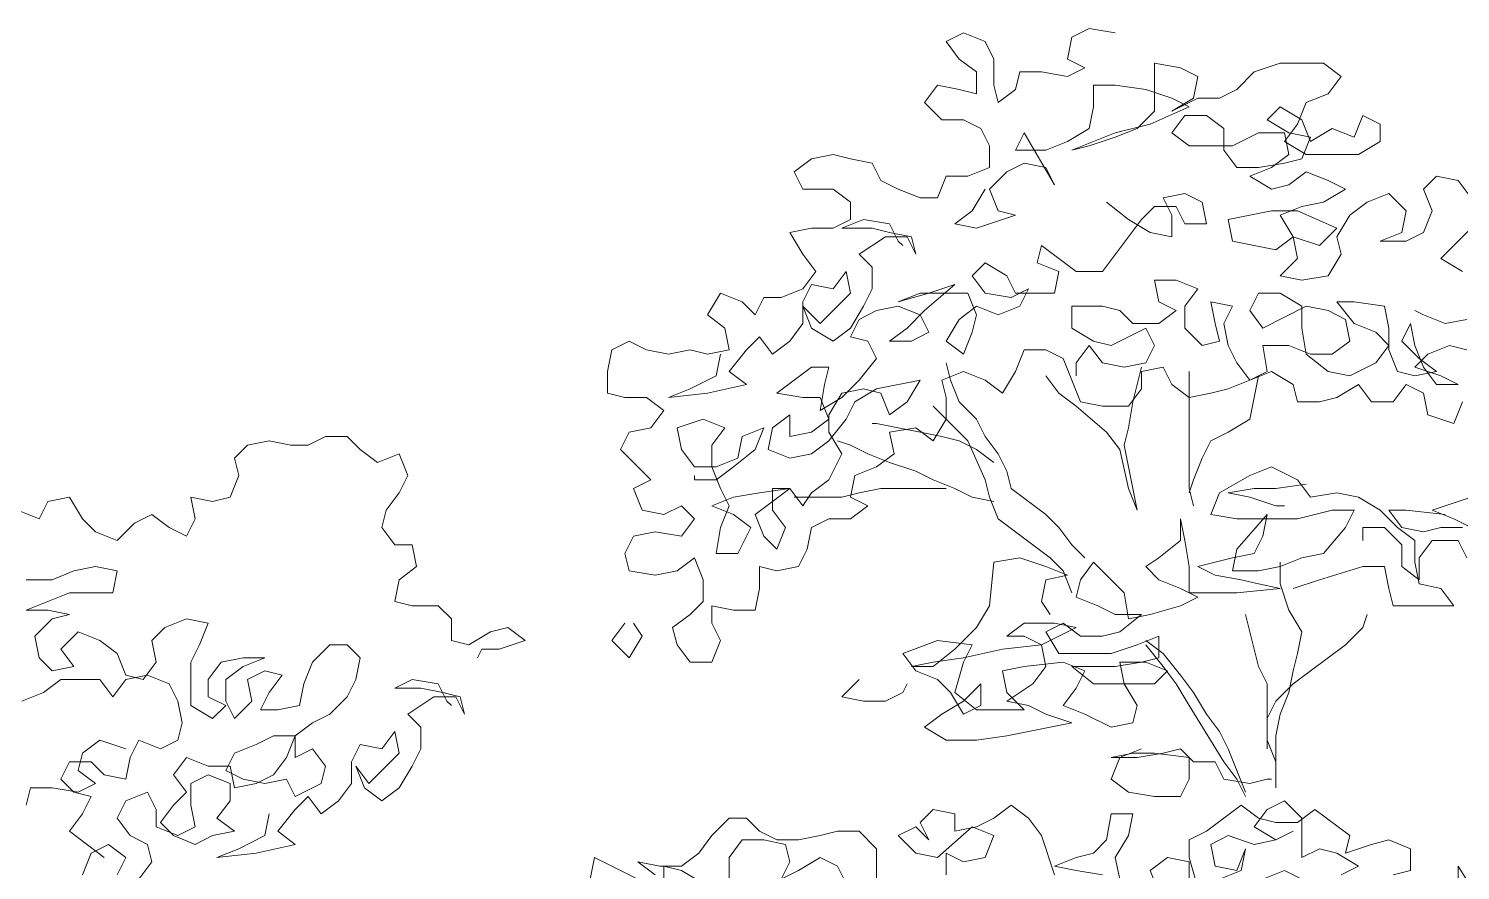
# Model space of a CAD drawing. Header units: millimetres. Extents: x -87562 to -66998, y -9230 to 528.
# Drawn here: x -80262 to -76745, y -1540 to 528 of the extents above; entities that cross this region are included whole.
import ezdxf

# ---------------------------------------------------------------- set-up
doc = ezdxf.new("R2010")
doc.units = ezdxf.units.MM
doc.layers.add('A-VEG-___-___-EXI', color=250, linetype='Continuous', lineweight=25)

msp = doc.modelspace()

# ---------------------------------------------------------------- linework, layer by layer
at = {"layer": 'A-VEG-___-___-EXI', "color": 28, "lineweight": 15, "flags": 128}
for points in [[(-77592.3, 517.1), (-77656.2, 527.7), (-77698.9, 506.4), (-77709.5, 453.1), (-77666.9, 431.8), (-77709.5, 410.5), (-77773.5, 421.2), (-77826.8, 421.2), (-77837.4, 378.5), (-77880.1, 346.5), (-77890.7, 389.2), (-77890.7, 453.1), (-77912.1, 495.8), (-77965.4, 517.1), (-78008, 495.8), (-77976, 453.1), (-77933.4, 421.2), (-77933.4, 367.9), (-77976, 378.5), (-78029.3, 389.2), (-78061.3, 346.5), (-78018.7, 303.9), (-77965.4, 303.9), (-77922.7, 282.6), (-77901.4, 239.9), (-77901.4, 186.6), (-77954.7, 165.3), (-78008, 165.3), (-78029.3, 112), (-78072, 112), (-78125.3, 133.3), (-78167.9, 154.7), (-78189.2, 197.3), (-78242.5, 208), (-78285.2, 218.6), (-78338.4, 208), (-78381.1, 176), (-78359.8, 133.3), (-78285.2, 133.3), (-78242.5, 101.4), (-78242.5, 58.7), (-78285.2, 37.4), (-78338.4, 37.4), (-78391.8, 26.7), (-78359.8, -26.6), (-78327.8, -69.2), (-78359.8, -111.8), (-78413.1, -133.2), (-78455.7, -133.2), (-78477, -175.8), (-78509, -143.8), (-78562.3, -122.5), (-78594.3, -175.8), (-78551.6, -207.8), (-78541, -261.1), (-78594.3, -271.7), (-78636.9, -261.1), (-78690.2, -271.7), (-78743.5, -261.1), (-78786.2, -239.8), (-78828.8, -261.1), (-78839.5, -314.4), (-78839.5, -367.7), (-78796.8, -378.3), (-78743.5, -378.3), (-78700.9, -410.3), (-78732.9, -453), (-78786.2, -463.6), (-78807.5, -506.3), (-78732.9, -580.9), (-78775.5, -602.2), (-78754.2, -655.5), (-78700.9, -666.2), (-78658.2, -644.8), (-78626.3, -676.8), (-78658.2, -719.5), (-78722.2, -708.8), (-78775.5, -719.5), (-78796.8, -762.1), (-78786.2, -804.7), (-78722.2, -815.4), (-78668.9, -804.7), (-78626.3, -772.8), (-78604.9, -826.1), (-78604.9, -879.4), (-78636.9, -911.3), (-78679.6, -943.3), (-78668.9, -986), (-78636.9, -1028.6), (-78583.6, -1028.6), (-78562.3, -975.3), (-78583.6, -932.7), (-78583.6, -890), (-78530.3, -900.7), (-78477, -900.7), (-78466.4, -847.4), (-78466.4, -794.1), (-78423.7, -804.7), (-78370.4, -794.1), (-78349.1, -751.4), (-78338.4, -698.1), (-78295.8, -676.8), (-78242.5, -676.8), (-78199.9, -644.8), (-78242.5, -623.5), (-78231.9, -570.2), (-78178.6, -548.9), (-78135.9, -516.9), (-78146.6, -463.6), (-78082.6, -453), (-78040, -484.9), (-78008, -431.6), (-78008, -378.3), (-78018.7, -335.7), (-77965.4, -314.4), (-77912.1, -335.7), (-77869.4, -367.7), (-77837.4, -314.4), (-77816.1, -261.1), (-77762.8, -261.1), (-77720.2, -282.4), (-77677.5, -389), (-77624.2, -399.7), (-77560.3, -399.7), (-77528.3, -357), (-77528.3, -314.4), (-77475, -303.7), (-77453.7, -346.4), (-77411, -378.3), (-77357.7, -367.7), (-77315.1, -357), (-77208.5, -314.4), (-77155.2, -346.4), (-77144.5, -389), (-77091.2, -389), (-77048.6, -378.3), (-76995.3, -346.4), (-76963.3, -389), (-76910, -389), (-76878, -346.4), (-76835.4, -367.7), (-76824.7, -421), (-76760.8, -442.3), (-76739.5, -389)], [(-77912.1, 133.3), (-77944, 80), (-77986.7, 48.1), (-77933.4, 37.4), (-77837.4, 69.4), (-77880.1, 80), (-77901.4, 133.3), (-77858.8, 176), (-77816.1, 197.3), (-77762.8, 186.6), (-77741.5, 144), (-77816.1, 271.9), (-77837.4, 229.3), (-77762.8, 229.3), (-77709.5, 250.6), (-77656.2, 282.6), (-77645.6, 335.9), (-77645.6, 389.2), (-77592.3, 389.2), (-77517.6, 378.5), (-77453.7, 357.2), (-77411, 335.9), (-77507, 293.2), (-77592.3, 271.9), (-77698.9, 229.3), (-77656.2, 239.9), (-77592.3, 261.3), (-77539, 282.6), (-77496.3, 325.2), (-77496.3, 442.5), (-77432.4, 431.8), (-77389.7, 410.5), (-77400.4, 357.2), (-77453.7, 325.2), (-77389.7, 357.2), (-77336.4, 357.2), (-77293.8, 378.5), (-77251.1, 421.2), (-77187.2, 442.5), (-77080.6, 442.5), (-77037.9, 410.5), (-77069.9, 367.9), (-77123.2, 346.5), (-77144.5, 293.2), (-77176.5, 250.6), (-77123.2, 218.6), (-76995.3, 218.6), (-76942, 250.6), (-76942, 293.2), (-76984.6, 314.6), (-77006, 261.3), (-77059.3, 282.6), (-77112.6, 250.6), (-77133.9, 303.9), (-77187.2, 335.9), (-77219.2, 303.9), (-77165.9, 271.9), (-77112.6, 261.3), (-77133.9, 208), (-77176.5, 197.3), (-77240.5, 186.6), (-77293.8, 186.6), (-77325.8, 229.3), (-77325.8, 282.6), (-77368.4, 314.6), (-77421.7, 314.6), (-77453.7, 271.9), (-77411, 239.9), (-77304.4, 239.9), (-77240.5, 271.9), (-77176.5, 271.9), (-77165.9, 218.6), (-77208.5, 186.6), (-77261.8, 165.3), (-77208.5, 133.3), (-77165.9, 144), (-77123.2, 176), (-77069.9, 154.7), (-77027.3, 133.3), (-77080.6, 101.4), (-77133.9, 90.7), (-77187.2, 69.4), (-77155.2, 16.1), (-77091.2, -5.2), (-77048.6, 37.4), (-77144.5, 80), (-77208.5, 80), (-77315.1, 58.7), (-77304.4, 5.4), (-77197.8, -15.9), (-77155.2, 16.1), (-77144.5, -37.2), (-77187.2, -79.9), (-77133.9, -90.5), (-77069.9, -79.9), (-77037.9, -26.6), (-77048.6, 16.1), (-77016.6, 69.4), (-76974, 101.4), (-76920.7, 122.7), (-76878, 80), (-76888.7, 26.7), (-76942, 5.4), (-76878, 5.4), (-76835.4, 26.7), (-76814.1, 80), (-76835.4, 133.3), (-76803.4, 165.3), (-76750.1, 154.7), (-76718.1, 112)], [(-77613.6, 101.4), (-77560.3, 58.7), (-77507, 26.7), (-77453.7, 16.1), (-77453.7, 69.4), (-77475, 112), (-77421.7, 122.7), (-77379.1, 101.4), (-77368.4, 48.1), (-77421.7, 48.1), (-77443, 90.7), (-77496.3, 90.7), (-77528.3, 58.7), (-77624.2, -69.2), (-77688.2, -69.2), (-77773.5, -5.2), (-77784.1, -47.9), (-77730.8, -69.2), (-77741.5, -122.5), (-77837.4, -122.5), (-77858.8, -79.9), (-77912.1, -47.9), (-77944, -79.9), (-77912.1, -122.5), (-77848.1, -133.2), (-77805.5, -111.8), (-77826.8, -154.5), (-77880.1, -175.8), (-77933.4, -154.5), (-77976, -186.5), (-78008, -239.8), (-77965.4, -271.7), (-77944, -218.4), (-77933.4, -175.8), (-77954.7, -122.5), (-78072, -122.5), (-78125.3, -143.8), (-78050.6, -122.5), (-77986.7, -101.2), (-78061.3, -165.1), (-78103.9, -207.8), (-78146.6, -239.8), (-78093.3, -239.8), (-78050.6, -218.4), (-78072, -175.8), (-78125.3, -154.5), (-78178.6, -165.1), (-78221.2, -186.5), (-78242.5, -229.1), (-78199.9, -239.8), (-78178.6, -282.4), (-78221.2, -335.7), (-78263.8, -378.3), (-78317.1, -410.3), (-78306.5, -346.4), (-78295.8, -303.7), (-78338.4, -303.7), (-78423.7, -367.7), (-78359.8, -378.3), (-78317.1, -378.3), (-78295.8, -431.6), (-78338.4, -463.6), (-78391.8, -474.3), (-78391.8, -421), (-78434.4, -453), (-78445, -506.3), (-78391.8, -527.6), (-78338.4, -516.9), (-78295.8, -484.9), (-78253.2, -431.6), (-78231.9, -389), (-78178.6, -357), (-78072, -335.7), (-78103.9, -389), (-78146.6, -421), (-78167.9, -367.7), (-78210.5, -357), (-78263.8, -367.7), (-78295.8, -421), (-78295.8, -463.6), (-78263.8, -516.9), (-78295.8, -580.9), (-78338.4, -612.9), (-78359.8, -644.8), (-78391.8, -602.2), (-78434.4, -602.2), (-78434.4, -655.5), (-78402.4, -698.1), (-78423.7, -751.4), (-78455.7, -719.5), (-78477, -666.2), (-78391.8, -602.2), (-78466.4, -612.9), (-78530.3, -623.5), (-78583.6, -644.8), (-78530.3, -666.2), (-78487.7, -698.1), (-78519.7, -762.1), (-78573, -762.1), (-78562.3, -698.1), (-78541, -644.8), (-78562.3, -602.2), (-78583.6, -548.9), (-78583.6, -495.6), (-78551.6, -453), (-78604.9, -431.6), (-78668.9, -453), (-78658.2, -506.3), (-78626.3, -548.9), (-78573, -548.9), (-78519.7, -527.6), (-78509, -474.3), (-78455.7, -453), (-78477, -506.3), (-78530.3, -548.9), (-78573, -580.9), (-78626.3, -580.9), (-78626.3, -570.2)], [(-78562.3, -271.7), (-78573, -325), (-78636.9, -357), (-78690.2, -378.3), (-78594.3, -367.7), (-78498.4, -346.4), (-78541, -314.4), (-78498.4, -261.1), (-78466.4, -229.1), (-78434.4, -271.7), (-78391.8, -239.8), (-78359.8, -197.1), (-78359.8, -143.8), (-78338.4, -101.2), (-78285.2, -111.8), (-78253.2, -69.2), (-78242.5, -122.5), (-78317.1, -197.1), (-78359.8, -154.5), (-78338.4, -207.8), (-78285.2, -239.8), (-78242.5, -207.8), (-78210.5, -154.5), (-78189.2, -111.8), (-78189.2, -58.5), (-78221.2, -26.6), (-78157.2, 16.1), (-78103.9, 16.1), (-78082.6, -26.6), (-78093.3, 16.1), (-78146.6, 26.7), (-78189.2, 37.4), (-78263.8, 37.4), (-78210.5, 58.7), (-78146.6, 48.1), (-78125.3, 5.4), (-78114.6, -5.2)], [(-76718.1, 37.4), (-76792.8, -37.2), (-76739.5, -69.2)], [(-76728.8, -261.1), (-76771.4, -250.4), (-76824.7, -271.7), (-76856.7, -303.7), (-76792.8, -325), (-76750.1, -346.4), (-76803.4, -346.4), (-76835.4, -303.7), (-76856.7, -250.4), (-76867.4, -197.1), (-76888.7, -239.8), (-76846.1, -282.4), (-76803.4, -314.4), (-76856.7, -325), (-76899.4, -314.4), (-76920.7, -261.1), (-76920.7, -207.8), (-76931.3, -154.5), (-77006, -143.8), (-77048.6, -143.8), (-77006, -197.1), (-76952.7, -218.4), (-76920.7, -250.4), (-76952.7, -293.1), (-77016.6, -325), (-77069.9, -314.4), (-77123.2, -271.7), (-77133.9, -207.8), (-77133.9, -154.5), (-77187.2, -122.5), (-77240.5, -122.5), (-77261.8, -165.1), (-77229.8, -207.8), (-77123.2, -154.5), (-77069.9, -165.1), (-77027.3, -186.5), (-77016.6, -239.8), (-77059.3, -271.7), (-77112.6, -271.7), (-77165.9, -250.4), (-77229.8, -250.4), (-77219.2, -314.4), (-77261.8, -335.7), (-77293.8, -293.1), (-77315.1, -250.4), (-77325.8, -197.1), (-77304.4, -154.5), (-77357.7, -143.8), (-77347.1, -197.1), (-77336.4, -239.8), (-77379.1, -250.4), (-77421.7, -207.8), (-77421.7, -154.5), (-77389.7, -111.8), (-77443, -90.5), (-77496.3, -90.5), (-77485.7, -143.8), (-77443, -165.1), (-77485.7, -197.1), (-77549.6, -197.1), (-77581.6, -165.1), (-77624.2, -154.5), (-77698.9, -154.5), (-77698.9, -207.8), (-77645.6, -239.8), (-77602.9, -250.4), (-77517.6, -207.8), (-77496.3, -250.4), (-77517.6, -293.1), (-77570.9, -303.7), (-77624.2, -293.1), (-77656.2, -250.4), (-77688.2, -293.1), (-77688.2, -325)], [(-76728.8, -186.5), (-76782.1, -197.1), (-76835.4, -175.8), (-76856.7, -165.1)], [(-78008, -293.1), (-77997.3, -335.7), (-77976, -389), (-77933.4, -431.6), (-77912.1, -474.3), (-77880.1, -516.9), (-77858.8, -559.6), (-77848.1, -602.2), (-77762.8, -666.2), (-77730.8, -698.1), (-77698.9, -740.8), (-77666.9, -772.8)], [(-77762.8, -325), (-77730.8, -367.7), (-77688.2, -399.7), (-77613.6, -463.6), (-77581.6, -506.3), (-77560.3, -602.2), (-77539, -655.5), (-77570.9, -495.6), (-77560.3, -453), (-77549.6, -389), (-77528.3, -303.7)], [(-77411, -314.4), (-77411, -602.2), (-77400.4, -644.8)], [(-77240.5, -325), (-77261.8, -431.6), (-77315.1, -463.6), (-77357.7, -484.9), (-77379.1, -527.6), (-77400.4, -580.9), (-77411, -612.9)], [(-77698.9, -858), (-77720.2, -804.7), (-77752.2, -772.8), (-77880.1, -676.8), (-77901.4, -623.5), (-77912.1, -580.9), (-77954.7, -484.9), (-78040, -399.7)], [(-77890.7, -538.2), (-77933.4, -506.3), (-77976, -484.9), (-78018.7, -474.3), (-78178.6, -442.3), (-78189.2, -442.3)], [(-80289.2, -655.5), (-80235.9, -676.8), (-80214.6, -634.2), (-80161.3, -623.5), (-80129.3, -676.8), (-80097.3, -708.8), (-80044, -730.1), (-80001.4, -687.5), (-79958.8, -666.2), (-79916.1, -698.1), (-79873.5, -719.5), (-79852.2, -676.8), (-79862.8, -623.5), (-79809.5, -634.2), (-79766.9, -623.5), (-79745.6, -570.2), (-79756.2, -527.6), (-79724.2, -495.6), (-79670.9, -484.9), (-79617.6, -495.6), (-79575, -495.6), (-79532.4, -474.3), (-79479.1, -474.3), (-79447.1, -506.3), (-79404.4, -538.2), (-79351.1, -516.9), (-79329.8, -570.2), (-79351.1, -612.9), (-79383.1, -655.5), (-79393.8, -698.1), (-79361.8, -740.8), (-79319.2, -740.8), (-79308.5, -794.1), (-79351.1, -826.1), (-79361.8, -879.4), (-79319.2, -890), (-79255.2, -890), (-79223.2, -922), (-79223.2, -975.3), (-79180.6, -986), (-79127.3, -954), (-79084.6, -943.3), (-79042, -975.3), (-79106, -996.6), (-79148.6, -996.6), (-79159.3, -1017.9)], [(-77890.7, -634.2), (-77944, -623.5), (-77986.7, -602.2), (-78040, -580.9), (-78082.6, -559.6), (-78146.6, -538.2), (-78199.9, -516.9), (-78242.5, -495.6), (-78274.5, -484.9)], [(-77155.2, -847.4), (-77091.2, -826.1), (-76984.6, -794.1), (-76931.3, -794.1), (-76920.7, -847.4), (-76910, -890), (-76760.8, -890), (-76792.8, -847.4), (-76846.1, -836.7), (-76856.7, -783.4), (-76856.7, -730.1), (-76899.4, -698.1), (-76942, -655.5), (-76995.3, -623.5), (-77048.6, -612.9), (-77112.6, -623.5), (-77144.5, -580.9), (-77208.5, -548.9), (-77261.8, -570.2), (-77336.4, -612.9), (-77357.7, -666.2), (-77293.8, -676.8), (-77144.5, -676.8), (-77059.3, -655.5), (-77006, -655.5), (-77027.3, -698.1), (-77080.6, -762.1), (-77133.9, -772.8), (-77187.2, -794.1), (-77240.5, -804.7), (-77304.4, -804.7), (-77293.8, -751.4), (-77219.2, -666.2), (-77229.8, -719.5), (-77251.1, -762.1), (-77304.4, -772.8), (-77389.7, -794.1), (-77347.1, -815.4), (-77283.1, -826.1), (-77240.5, -836.7), (-77187.2, -847.4), (-77293.8, -858), (-77411, -858), (-77411, -794.1), (-77421.7, -730.1), (-77432.4, -676.8), (-77432.4, -730.1), (-77485.7, -772.8), (-77517.6, -794.1), (-77485.7, -826.1), (-77432.4, -847.4), (-77389.7, -868.7), (-77432.4, -890), (-77507, -911.3), (-77560.3, -922), (-77570.9, -858), (-77645.6, -783.4), (-77677.5, -826.1), (-77688.2, -868.7), (-77634.9, -890), (-77592.3, -911.3), (-77528.3, -911.3), (-77581.6, -954), (-77624.2, -964.6), (-77677.5, -964.6), (-77720.2, -932.7), (-77762.8, -954), (-77730.8, -1007.3), (-77602.9, -1007.3), (-77539, -986), (-77485.7, -964.6), (-77485.7, -1017.9), (-77528.3, -1028.6), (-77592.3, -1039.3), (-77698.9, -1039.3), (-77645.6, -1081.9), (-77496.3, -1081.9), (-77464.3, -1049.9), (-77517.6, -1028.6), (-77581.6, -1028.6), (-77570.9, -1081.9), (-77539, -1135.2), (-77549.6, -1177.8), (-77602.9, -1188.5), (-77666.9, -1156.5), (-77720.2, -1135.2), (-77688.2, -1092.6), (-77666.9, -1049.9), (-77720.2, -1028.6), (-77816.1, -1039.3), (-77869.4, -1049.9), (-77858.8, -1103.2), (-77816.1, -1145.9), (-77933.4, -1145.9), (-77986.7, -1103.2), (-77965.4, -1028.6), (-77944, -986), (-78029.3, -975.3), (-78114.6, -1007.3), (-78082.6, -1049.9), (-78029.3, -1071.2), (-77997.3, -1103.2), (-77965.4, -1156.5), (-77922.7, -1135.2), (-77922.7, -1081.9), (-77965.4, -1124.5), (-78018.7, -1156.5), (-78061.3, -1188.5), (-78008, -1220.5), (-77933.4, -1220.5), (-77858.8, -1209.8), (-77698.9, -1177.8), (-77762.8, -1156.5), (-77805.5, -1135.2), (-77858.8, -1124.5), (-77794.8, -1081.9), (-77762.8, -1039.3), (-77773.5, -986), (-77816.1, -964.6), (-77858.8, -964.6), (-77816.1, -932.7), (-77741.5, -932.7), (-77688.2, -943.3), (-77773.5, -986), (-77869.4, -996.6), (-77965.4, -1017.9), (-78040, -1028.6), (-78093.3, -1039.3), (-78040, -1039.3), (-77986.7, -996.6), (-77933.4, -943.3), (-77901.4, -890), (-77890.7, -783.4), (-77826.8, -772.8), (-77762.8, -794.1), (-77709.5, -815.4), (-77762.8, -826.1), (-77773.5, -879.4), (-77752.2, -911.3)], [(-77123.2, -591.5), (-77197.8, -602.2), (-77251.1, -602.2), (-77315.1, -612.9), (-77261.8, -623.5), (-77197.8, -644.8), (-77176.5, -644.8)], [(-78008, -602.2), (-78167.9, -602.2), (-78221.2, -612.9), (-78263.8, -623.5), (-78381.1, -623.5)], [(-76696.8, -708.8), (-76760.8, -676.8), (-76814.1, -655.5), (-76686.2, -612.9)], [(-76782.1, -666.2), (-76878, -655.5), (-76920.7, -655.5), (-76888.7, -698.1), (-76835.4, -708.8), (-76792.8, -698.1), (-76739.5, -698.1)], [(-76728.8, -772.8), (-76750.1, -730.1), (-76814.1, -730.1), (-76846.1, -772.8), (-76846.1, -826.1), (-76888.7, -794.1), (-76888.7, -740.8), (-76931.3, -698.1), (-76984.6, -698.1), (-76984.6, -730.1)], [(-80267.9, -900.7), (-80161.3, -858), (-80054.7, -858), (-80044, -804.7), (-80097.3, -794.1), (-80150.6, -804.7), (-80203.9, -826.1), (-80267.9, -826.1)], [(-77187.2, -783.4), (-77187.2, -836.7), (-77165.9, -900.7), (-77133.9, -954), (-77144.5, -1007.3), (-77155.2, -1049.9), (-77165.9, -1103.2), (-77187.2, -1156.5), (-77197.8, -1209.8), (-77197.8, -1337.7)], [(-79990.7, -1561.6), (-79958.8, -1518.9), (-79969.4, -1476.3), (-80012.1, -1455), (-80044, -1412.3), (-80022.7, -1369.7), (-79969.4, -1348.4), (-79948.1, -1391), (-79948.1, -1433.7), (-79894.8, -1455), (-79852.2, -1433.7), (-79862.8, -1380.4), (-79862.8, -1327.1), (-79820.2, -1305.7), (-79766.9, -1327.1), (-79766.9, -1369.7), (-79798.9, -1412.3), (-79756.2, -1444.3), (-79809.5, -1455), (-79852.2, -1476.3), (-79905.5, -1455), (-79937.4, -1423), (-79905.5, -1380.4), (-79873.5, -1348.4), (-79905.5, -1305.7), (-79873.5, -1263.1), (-79820.2, -1284.4), (-79766.9, -1284.4), (-79756.2, -1337.7), (-79702.9, -1327.1), (-79660.3, -1305.7), (-79628.3, -1263.1), (-79607, -1209.8), (-79660.3, -1209.8), (-79702.9, -1231.1), (-79756.2, -1252.5), (-79777.5, -1295.1), (-79734.9, -1316.4), (-79681.6, -1327.1), (-79628.3, -1316.4), (-79607, -1359), (-79543, -1327.1), (-79532.4, -1284.4), (-79564.3, -1241.8), (-79607, -1263.1), (-79607, -1209.8), (-79564.3, -1177.8), (-79521.7, -1156.5), (-79479.1, -1113.9), (-79457.7, -1071.2), (-79447.1, -1017.9), (-79479.1, -986), (-79521.7, -986), (-79564.3, -1028.6), (-79585.7, -1081.9), (-79596.3, -1135.2), (-79649.6, -1145.9), (-79692.3, -1145.9), (-79670.9, -1103.2), (-79639, -1060.6), (-79681.6, -1049.9), (-79724.2, -1071.2), (-79713.6, -1124.5), (-79756.2, -1167.2), (-79777.5, -1124.5), (-79777.5, -1071.2), (-79734.9, -1039.3), (-79681.6, -1017.9), (-79734.9, -1017.9), (-79788.2, -1028.6), (-79820.2, -1071.2), (-79820.2, -1113.9), (-79777.5, -1135.2), (-79809.5, -1167.2), (-79862.8, -1135.2), (-79862.8, -1028.6), (-79841.5, -986), (-79820.2, -932.7), (-79873.5, -922), (-79926.8, -943.3), (-79958.8, -975.3), (-79948.1, -1028.6), (-79980.1, -1071.2), (-80022.7, -1060.6), (-80044, -1007.3), (-80086.7, -975.3), (-80140, -954), (-80182.6, -996.6), (-80150.6, -1039.3), (-80203.9, -1049.9), (-80235.9, -1017.9), (-80246.6, -964.6), (-80203.9, -922), (-80161.3, -911.3), (-80214.6, -900.7), (-80267.9, -900.7)], [(-77272.5, -911.3), (-77240.5, -1039.3), (-77219.2, -1081.9), (-77219.2, -1241.8)], [(-77197.8, -1273.8), (-77219.2, -1220.5), (-77219.2, -1167.2), (-77197.8, -1124.5), (-77155.2, -1081.9), (-77027.3, -986), (-76984.6, -943.3), (-76974, -911.3)], [(-78796.8, -932.7), (-78828.8, -975.3), (-78786.2, -1017.9), (-78754.2, -964.6), (-78775.5, -932.7)], [(-77517.6, -975.3), (-77475, -1007.3), (-77432.4, -1060.6), (-77400.4, -1103.2), (-77368.4, -1156.5), (-77336.4, -1199.2), (-77315.1, -1241.8), (-77272.5, -1348.4)], [(-77517.6, -986), (-77475, -1039.3), (-77443, -1081.9), (-77411, -1135.2), (-77325.8, -1273.8), (-77293.8, -1316.4), (-77272.5, -1359)], [(-80076, -1508.3), (-80161.3, -1444.3), (-80129.3, -1401.7), (-80108, -1359), (-80150.6, -1348.4), (-80182.6, -1316.4), (-80161.3, -1273.8), (-80108, -1273.8), (-80076, -1305.7), (-80022.7, -1316.4), (-80012.1, -1263.1), (-79990.7, -1220.5), (-79937.4, -1241.8), (-79894.8, -1220.5), (-79884.1, -1177.8), (-79894.8, -1124.5), (-79916.1, -1081.9), (-79969.4, -1060.6), (-80022.7, -1071.2), (-80054.7, -1113.9), (-80086.7, -1071.2), (-80182.6, -1071.2), (-80225.3, -1103.2), (-80278.6, -1124.5)], [(-79670.9, -1401.7), (-79681.6, -1455), (-79745.6, -1487), (-79798.9, -1508.3), (-79702.9, -1497.6), (-79607, -1476.3), (-79649.6, -1444.3), (-79607, -1391), (-79575, -1359), (-79543, -1401.7), (-79500.4, -1369.7), (-79468.4, -1327.1), (-79468.4, -1273.8), (-79447.1, -1231.1), (-79393.8, -1241.8), (-79361.8, -1199.2), (-79351.1, -1252.5), (-79425.8, -1327.1), (-79457.7, -1284.4), (-79436.4, -1337.7), (-79393.8, -1369.7), (-79351.1, -1337.7), (-79319.2, -1284.4), (-79297.8, -1241.8), (-79297.8, -1188.5), (-79329.8, -1156.5), (-79265.9, -1113.9), (-79212.6, -1113.9), (-79191.2, -1156.5), (-79201.9, -1113.9), (-79244.5, -1103.2), (-79297.8, -1092.6), (-79361.8, -1092.6), (-79319.2, -1071.2), (-79255.2, -1081.9), (-79233.9, -1124.5), (-79223.2, -1135.2)], [(-78221.2, -1071.2), (-78263.8, -1113.9), (-78210.5, -1124.5), (-78157.2, -1124.5), (-78114.6, -1103.2), (-78103.9, -1081.9)], [(-80022.7, -1241.8), (-80086.7, -1220.5), (-80129.3, -1252.5), (-80140, -1295.1), (-80097.3, -1327.1), (-80140, -1348.4), (-80203.9, -1337.7), (-80257.2, -1337.7), (-80267.9, -1380.4)], [(-77528.3, -1241.8), (-77581.6, -1263.1), (-77602.9, -1316.4), (-77560.3, -1348.4), (-77496.3, -1359), (-77432.4, -1359), (-77411, -1316.4), (-77411, -1263.1), (-77496.3, -1252.5), (-77549.6, -1252.5), (-77602.9, -1263.1), (-77539, -1263.1), (-77475, -1252.5), (-77432.4, -1241.8), (-77400.4, -1273.8), (-77347.1, -1273.8), (-77325.8, -1316.4), (-77261.8, -1327.1), (-77219.2, -1316.4), (-77208.5, -1316.4)], [(-77037.9, -1550.9), (-76995.3, -1529.6), (-77048.6, -1497.6), (-77091.2, -1487), (-77133.9, -1508.3), (-77133.9, -1412.3), (-77176.5, -1369.7), (-77219.2, -1391), (-77251.1, -1433.7), (-77197.8, -1465.6), (-77155.2, -1444.3), (-77197.8, -1465.6), (-77251.1, -1476.3), (-77315.1, -1455), (-77357.7, -1476.3), (-77347.1, -1529.6), (-77293.8, -1540.3), (-77272.5, -1487), (-77283.1, -1540.3), (-77389.7, -1582.9), (-77411, -1508.3), (-77411, -1465.6), (-77368.4, -1444.3), (-77283.1, -1380.4), (-77240.5, -1412.3), (-77197.8, -1423), (-77144.5, -1423), (-77101.9, -1391), (-77016.6, -1455), (-77027.3, -1497.6), (-76963.3, -1476.3), (-76920.7, -1465.6), (-76867.4, -1487), (-76867.4, -1540.3), (-76910, -1550.9)], [(-77741.5, -1550.9), (-77773.5, -1455), (-77805.5, -1412.3), (-77848.1, -1380.4), (-77890.7, -1412.3), (-77933.4, -1433.7), (-77986.7, -1444.3), (-77986.7, -1401.7), (-78040, -1391), (-78072, -1423), (-78050.6, -1465.6), (-78082.6, -1433.7), (-78125.3, -1455), (-78082.6, -1497.6), (-78029.3, -1508.3), (-77944, -1433.7), (-77890.7, -1455), (-77912.1, -1508.3), (-77965.4, -1518.9), (-78008, -1497.6), (-78008, -1550.9)], [(-77581.6, -1561.6), (-77592.3, -1508.3), (-77560.3, -1455), (-77549.6, -1401.7), (-77602.9, -1401.7), (-77613.6, -1465.6), (-77645.6, -1497.6), (-77688.2, -1508.3), (-77741.5, -1529.6), (-77688.2, -1540.3), (-77624.2, -1550.9)], [(-78722.2, -1550.9), (-78764.8, -1518.9), (-78711.5, -1529.6), (-78658.2, -1529.6), (-78615.6, -1497.6), (-78583.6, -1455), (-78541, -1412.3), (-78498.4, -1412.3), (-78466.4, -1444.3), (-78423.7, -1465.6), (-78370.4, -1465.6), (-78317.1, -1455), (-78274.5, -1444.3), (-78221.2, -1444.3), (-78178.6, -1487), (-78178.6, -1582.9)], [(-80129.3, -1550.9), (-80108, -1497.6), (-80065.4, -1476.3), (-80022.7, -1508.3), (-80044, -1550.9)], [(-78541, -1561.6), (-78541, -1508.3), (-78509, -1465.6), (-78455.7, -1465.6), (-78402.4, -1476.3), (-78391.8, -1518.9), (-78413.1, -1561.6), (-78370.4, -1540.3), (-78317.1, -1508.3), (-78274.5, -1529.6), (-78253.2, -1572.2)], [(-78882.1, -1561.6), (-78871.4, -1508.3), (-78764.8, -1561.6)], [(-77411, -1572.2), (-77411, -1518.9), (-77464.3, -1508.3), (-77507, -1540.3), (-77485.7, -1593.6)], [(-78700.9, -1582.9), (-78700.9, -1529.6), (-78658.2, -1540.3), (-78604.9, -1572.2)], [(-77229.8, -1561.6), (-77176.5, -1540.3), (-77133.9, -1561.6)], [(-76750.1, -1582.9), (-76750.1, -1529.6), (-76696.8, -1614.9)]]:
    msp.add_lwpolyline(points, dxfattribs=at)

doc.saveas('drawing.dxf')
